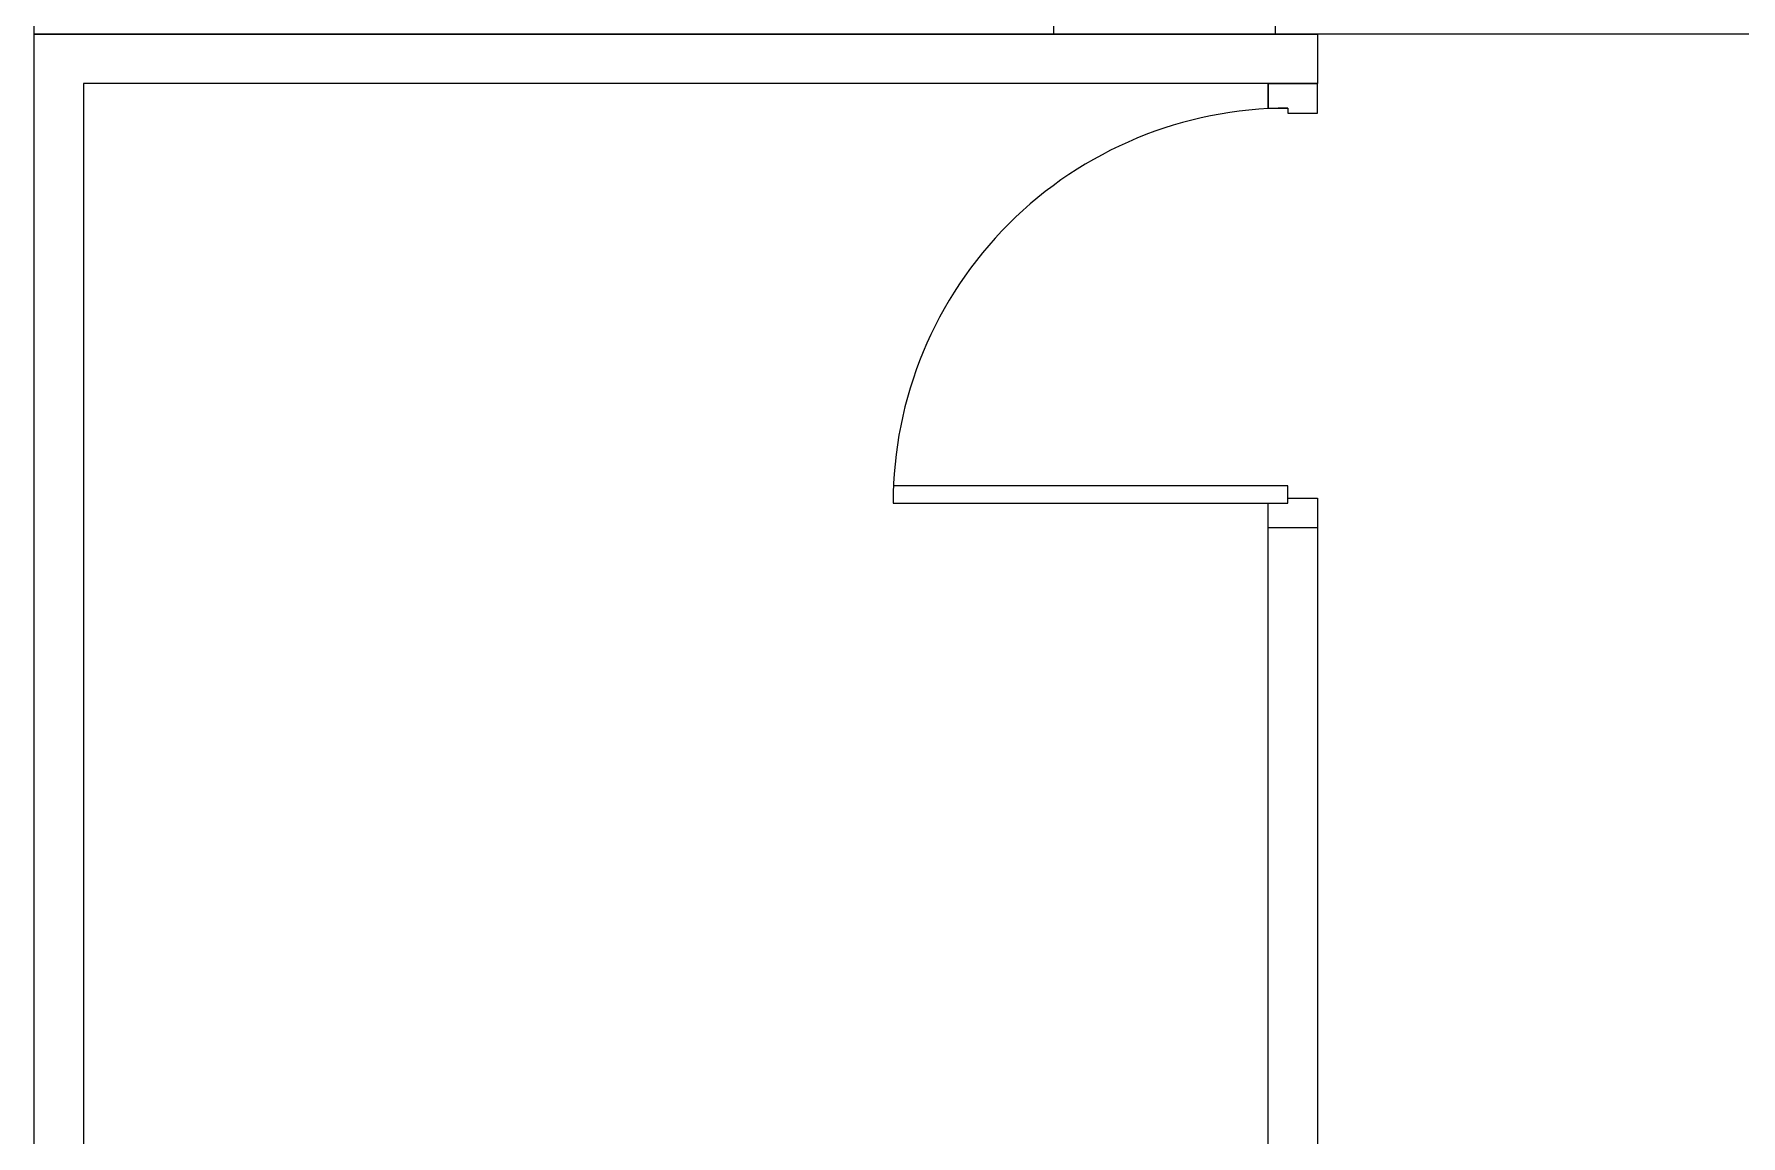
# Model space of a CAD drawing. Header units: millimetres. Extents: x 1464389 to 1998638, y -29162 to 256806.
# Drawn here: x 1813559 to 1817017, y 201636 to 203868 of the extents above; entities that cross this region are included whole.
import ezdxf

# ---------------------------------------------------------------- set-up
doc = ezdxf.new("R2010")
doc.units = ezdxf.units.MM
doc.header["$LTSCALE"] = 15
doc.layers.get('0').update_dxf_attribs({"lineweight": 5})
doc.layers.add('A-Walls', color=1, linetype='Continuous', lineweight=30)
doc.layers.add('DOOR', color=124, linetype='Continuous', lineweight=9)
doc.layers.add('GFC Walls', color=14, linetype='Continuous')

# ---------------------------------------------------------------- blocks, each defined once
blk = doc.blocks.new('terrace site dwg')
at = {"layer": 'GFC Walls'}
for p, q in [((2576638.5, 857868.2), (2576638.5, 862253.2)), ((2582058.5, 861303.2), (2576638.5, 861303.2)), ((2579153.5, 861303.2), (2578703.5, 861303.2))]:
    blk.add_line(p, q, dxfattribs=at)
blk.add_lwpolyline([(2578703.5, 861303.2), (2579153.5, 861303.2), (2579153.5, 862253.2), (2578703.5, 862253.2), (2578703.5, 861303.2)], dxfattribs=at)
blk = doc.blocks.new('D900')
for points in [[(0, 840), (0, 900), (100, 900), (100, 850), (60, 850), (60, 840)], [(0, 60), (0, 0), (100, 0), (100, 50), (60, 50), (60, 60)]]:
    blk.add_lwpolyline(points, close=True)
blk.add_lwpolyline([(60, 850, -0.414214), (860, 50), (60, 50), (60, 85), (859.2, 85)], format="xyb")

msp = doc.modelspace()

# ---------------------------------------------------------------- linework, layer by layer
at = {"ltscale": 0.25}
for p, q in [((1816159.4, 203868.3), (1816159.4, 203768.3)), ((1816059.4, 203768.3), (1816159.4, 203768.3)), ((1816159.4, 202868.3), (1816059.4, 202868.3))]:
    msp.add_line(p, q, dxfattribs=at)
for points in [[(1816159.4, 202868.3), (1816159.4, 200433.3), (1813559.4, 200433.3), (1813559.4, 203868.3), (1816159.4, 203868.3)], [(1816059.4, 203717.3), (1816059.4, 203768.3), (1813659.4, 203768.3), (1813659.4, 200533.3), (1816059.4, 200533.3), (1816059.4, 202868.3)]]:
    msp.add_lwpolyline(points, dxfattribs=at)

# ---------------------------------------------------------------- block references
at = {"layer": 'A-Walls'}
msp.add_blockref('terrace site dwg', (-763079.1, -657434.9), dxfattribs=at)
at = {"layer": 'DOOR', "xscale": -1}
msp.add_blockref('D900', (1816159.4, 202868.3), dxfattribs=at)

doc.saveas('drawing.dxf')
